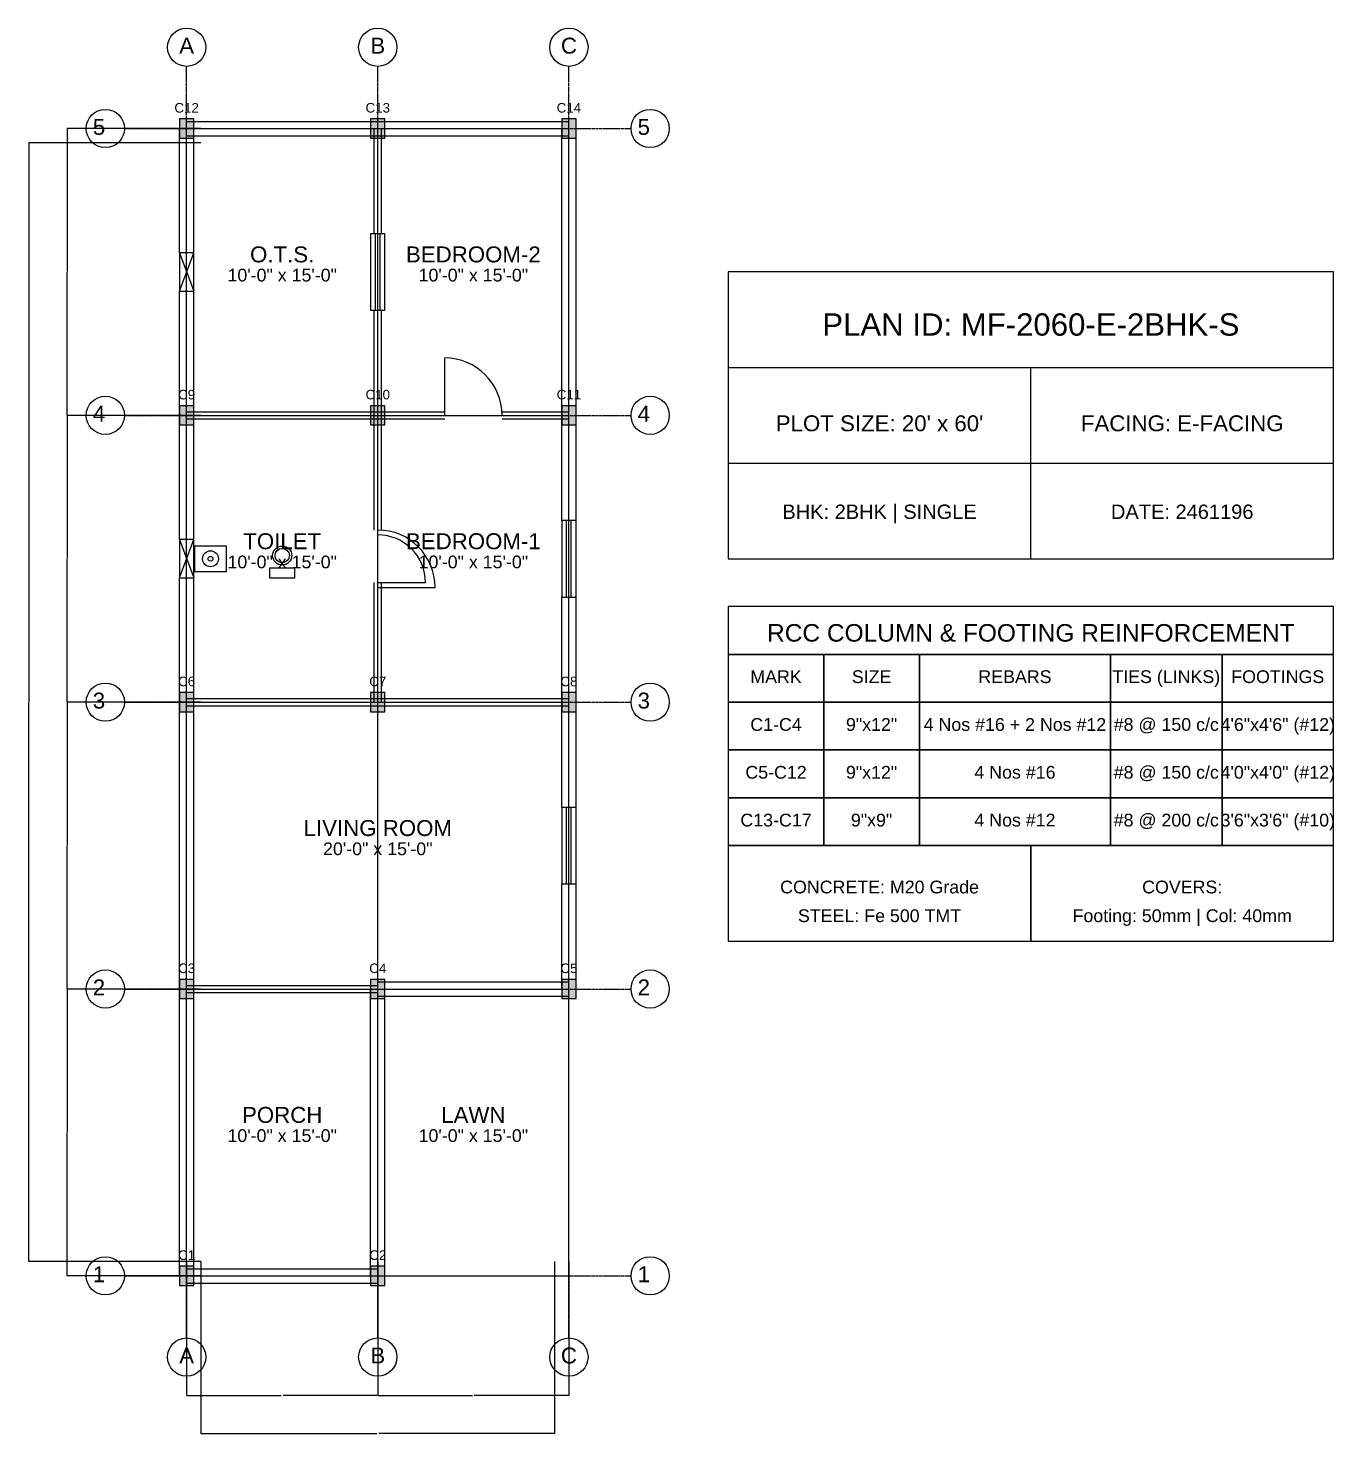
# Model space of a CAD drawing. Header units: inches. Extents: x -134 to 23580, y -99 to 23207.
# Drawn here: x 12400 to 13220, y 17401 to 18283 of the extents above; entities that cross this region are included whole.
import ezdxf
from ezdxf.enums import TextEntityAlignment as Align

# ---------------------------------------------------------------- set-up
doc = ezdxf.new("R2010")
doc.units = ezdxf.units.IN
doc.header["$MEASUREMENT"] = 0
doc.linetypes.add('CENTER', pattern=[2, 1.25, -0.25, 0.25, -0.25])
for name, color, linetype in [('A-COL-HATCH', 251, 'Continuous'), ('A-COLUMN', 1, 'Continuous'), ('A-DIM', 5, 'Continuous'), ('A-DOOR', 30, 'Continuous'), ('A-FIXTURE', 8, 'Continuous'), ('A-TEXT', 2, 'Continuous'), ('A-WALL-EXT', 7, 'Continuous'), ('A-WALL-INT', 9, 'Continuous'), ('A-WINDOW', 4, 'Continuous'), ('S-BEAM-FRAMING', 2, 'Continuous'), ('S-BUBBLE', 4, 'Continuous'), ('S-GRID-CENTER', 8, 'CENTER'), ('S-TABLE', 7, 'Continuous'), ('S-TEXT', 3, 'Continuous')]:
    doc.layers.add(name, color=color, linetype=linetype)
doc.styles.get("Standard").update_dxf_attribs({"font": 'arial.ttf'})
doc.dimstyles.get("Standard").update_dxf_attribs({"dimtxt": 0.18, "dimasz": 0.18, "dimexe": 0.18, "dimexo": 0.0625, "dimgap": 0.09, "dimtad": 0, "dimtih": 1, "dimtoh": 1, "dimdec": 4, "dimzin": 0, "dimdsep": 46, "dimtxsty": 'Standard', "dimcen": 0.09, "dimadec": 0, "dimazin": 0, "dimtfac": 1, "dimtdec": 4, "dimtofl": 0, "dimtmove": 0, "dimatfit": 3, "dimfxl": 1, "dimtolj": 1, "dimtzin": 0, "dimarcsym": 0})

# ---------------------------------------------------------------- blocks, each defined once
blk = doc.blocks.new('*D660')
at = {"layer": 'A-DIM', "color": 0, "lineweight": -2, "transparency": 16777216}
for p, q in [((12500, 17508.94), (12500, 17424.82)), ((12620, 17508.94), (12620, 17424.82)), ((12500.18, 17425), (12559.41, 17425)), ((12619.82, 17425), (12560.59, 17425))]:
    blk.add_line(p, q, dxfattribs=at)
at = {"layer": 'A-DIM', "color": 0, "transparency": 16777216}
for points in [[(12500.18, 17425.03), (12500.18, 17424.97), (12500, 17425)], [(12619.82, 17425.03), (12619.82, 17424.97), (12620, 17425)]]:
    blk.add_solid(points, dxfattribs=at)
at = {"layer": 'Defpoints', "color": 0, "transparency": 16777216}
for p in [(12500, 17509), (12620, 17509), (12620, 17425)]:
    blk.add_point(p, dxfattribs=at)
at = {"layer": 'A-DIM', "color": 0, "transparency": 16777216, "insert": (12560, 17425), "char_height": 0.18, "attachment_point": 5}
blk.add_mtext('\\A1;120.0000', dxfattribs=at)
blk = doc.blocks.new('*D661')
at = {"layer": 'A-DIM', "color": 0, "lineweight": -2, "transparency": 16777216}
for p, q in [((12620, 17508.94), (12620, 17424.82)), ((12740, 17508.94), (12740, 17424.82)), ((12620.18, 17425), (12679.41, 17425)), ((12739.82, 17425), (12680.59, 17425))]:
    blk.add_line(p, q, dxfattribs=at)
at = {"layer": 'A-DIM', "color": 0, "transparency": 16777216}
for points in [[(12620.18, 17425.03), (12620.18, 17424.97), (12620, 17425)], [(12739.82, 17425.03), (12739.82, 17424.97), (12740, 17425)]]:
    blk.add_solid(points, dxfattribs=at)
at = {"layer": 'Defpoints', "color": 0, "transparency": 16777216}
for p in [(12620, 17509), (12740, 17509), (12740, 17425)]:
    blk.add_point(p, dxfattribs=at)
at = {"layer": 'A-DIM', "color": 0, "transparency": 16777216, "insert": (12680, 17425), "char_height": 0.18, "attachment_point": 5}
blk.add_mtext('\\A1;120.0000', dxfattribs=at)
blk = doc.blocks.new('*D662')
at = {"layer": 'A-DIM', "color": 0, "lineweight": -2, "transparency": 16777216}
for p, q in [((12509, 17508.94), (12509, 17400.82)), ((12731, 17508.94), (12731, 17400.82)), ((12509.18, 17401), (12619.4, 17401)), ((12730.82, 17401), (12620.6, 17401))]:
    blk.add_line(p, q, dxfattribs=at)
at = {"layer": 'A-DIM', "color": 0, "transparency": 16777216}
for points in [[(12509.18, 17401.03), (12509.18, 17400.97), (12509, 17401)], [(12730.82, 17401.03), (12730.82, 17400.97), (12731, 17401)]]:
    blk.add_solid(points, dxfattribs=at)
at = {"layer": 'Defpoints', "color": 0, "transparency": 16777216}
for p in [(12509, 17509), (12731, 17509), (12731, 17401)]:
    blk.add_point(p, dxfattribs=at)
at = {"layer": 'A-DIM', "color": 0, "transparency": 16777216, "insert": (12620, 17401), "char_height": 0.18, "attachment_point": 5}
blk.add_mtext('\\A1;222.0000', dxfattribs=at)
blk = doc.blocks.new('*D663')
at = {"layer": 'A-DIM', "color": 0, "lineweight": -2, "transparency": 16777216}
for p, q in [((12508.94, 17680), (12424.82, 17680)), ((12425, 17679.82), (12425, 17590.18)), ((12425, 17500.18), (12425, 17589.82)), ((12508.94, 17500), (12424.82, 17500))]:
    blk.add_line(p, q, dxfattribs=at)
at = {"layer": 'A-DIM', "color": 0, "transparency": 16777216}
for points in [[(12424.97, 17679.82), (12425.03, 17679.82), (12425, 17680)], [(12424.97, 17500.18), (12425.03, 17500.18), (12425, 17500)]]:
    blk.add_solid(points, dxfattribs=at)
at = {"layer": 'Defpoints', "color": 0, "transparency": 16777216}
for p in [(12425, 17680), (12509, 17680), (12509, 17500)]:
    blk.add_point(p, dxfattribs=at)
at = {"layer": 'A-DIM', "color": 0, "transparency": 16777216, "insert": (12425, 17590), "char_height": 0.18, "attachment_point": 5}
blk.add_mtext('\\A1;180.0000', dxfattribs=at)
blk = doc.blocks.new('*D664')
at = {"layer": 'A-DIM', "color": 0, "lineweight": -2, "transparency": 16777216}
for p, q in [((12508.94, 17860), (12424.82, 17860)), ((12425, 17859.82), (12425, 17770.18)), ((12425, 17680.18), (12425, 17769.82)), ((12508.94, 17680), (12424.82, 17680))]:
    blk.add_line(p, q, dxfattribs=at)
at = {"layer": 'A-DIM', "color": 0, "transparency": 16777216}
for points in [[(12424.97, 17859.82), (12425.03, 17859.82), (12425, 17860)], [(12424.97, 17680.18), (12425.03, 17680.18), (12425, 17680)]]:
    blk.add_solid(points, dxfattribs=at)
at = {"layer": 'Defpoints', "color": 0, "transparency": 16777216}
for p in [(12425, 17860), (12509, 17860), (12509, 17680)]:
    blk.add_point(p, dxfattribs=at)
at = {"layer": 'A-DIM', "color": 0, "transparency": 16777216, "insert": (12425, 17770), "char_height": 0.18, "attachment_point": 5}
blk.add_mtext('\\A1;180.0000', dxfattribs=at)
blk = doc.blocks.new('*D665')
at = {"layer": 'A-DIM', "color": 0, "lineweight": -2, "transparency": 16777216}
for p, q in [((12508.94, 18040), (12424.82, 18040)), ((12425, 18039.82), (12425, 17950.18)), ((12425, 17860.18), (12425, 17949.82)), ((12508.94, 17860), (12424.82, 17860))]:
    blk.add_line(p, q, dxfattribs=at)
at = {"layer": 'A-DIM', "color": 0, "transparency": 16777216}
for points in [[(12424.97, 18039.82), (12425.03, 18039.82), (12425, 18040)], [(12424.97, 17860.18), (12425.03, 17860.18), (12425, 17860)]]:
    blk.add_solid(points, dxfattribs=at)
at = {"layer": 'Defpoints', "color": 0, "transparency": 16777216}
for p in [(12425, 18040), (12509, 18040), (12509, 17860)]:
    blk.add_point(p, dxfattribs=at)
at = {"layer": 'A-DIM', "color": 0, "transparency": 16777216, "insert": (12425, 17950), "char_height": 0.18, "attachment_point": 5}
blk.add_mtext('\\A1;180.0000', dxfattribs=at)
blk = doc.blocks.new('*D666')
at = {"layer": 'A-DIM', "color": 0, "lineweight": -2, "transparency": 16777216}
for p, q in [((12508.94, 18220), (12424.82, 18220)), ((12425, 18219.82), (12425, 18130.18)), ((12425, 18040.18), (12425, 18129.82)), ((12508.94, 18040), (12424.82, 18040))]:
    blk.add_line(p, q, dxfattribs=at)
at = {"layer": 'A-DIM', "color": 0, "transparency": 16777216}
for points in [[(12424.97, 18219.82), (12425.03, 18219.82), (12425, 18220)], [(12424.97, 18040.18), (12425.03, 18040.18), (12425, 18040)]]:
    blk.add_solid(points, dxfattribs=at)
at = {"layer": 'Defpoints', "color": 0, "transparency": 16777216}
for p in [(12425, 18220), (12509, 18220), (12509, 18040)]:
    blk.add_point(p, dxfattribs=at)
at = {"layer": 'A-DIM', "color": 0, "transparency": 16777216, "insert": (12425, 18130), "char_height": 0.18, "attachment_point": 5}
blk.add_mtext('\\A1;180.0000', dxfattribs=at)
blk = doc.blocks.new('*D667')
at = {"layer": 'A-DIM', "color": 0, "lineweight": -2, "transparency": 16777216}
for p, q in [((12508.94, 18211), (12400.82, 18211)), ((12401, 18210.82), (12401, 17860.18)), ((12401, 17509.18), (12401, 17859.82)), ((12508.94, 17509), (12400.82, 17509))]:
    blk.add_line(p, q, dxfattribs=at)
at = {"layer": 'A-DIM', "color": 0, "transparency": 16777216}
for points in [[(12400.97, 18210.82), (12401.03, 18210.82), (12401, 18211)], [(12400.97, 17509.18), (12401.03, 17509.18), (12401, 17509)]]:
    blk.add_solid(points, dxfattribs=at)
at = {"layer": 'Defpoints', "color": 0, "transparency": 16777216}
for p in [(12401, 18211), (12509, 18211), (12509, 17509)]:
    blk.add_point(p, dxfattribs=at)
at = {"layer": 'A-DIM', "color": 0, "transparency": 16777216, "insert": (12401, 17860), "char_height": 0.18, "attachment_point": 5}
blk.add_mtext('\\A1;702.0000', dxfattribs=at)

msp = doc.modelspace()

# ---------------------------------------------------------------- linework, layer by layer
at = {"layer": 'A-COL-HATCH'}
for points in [[(12495.5, 18214), (12504.5, 18214), (12495.5, 18226), (12504.5, 18226)], [(12615.5, 18214), (12624.5, 18214), (12615.5, 18226), (12624.5, 18226)], [(12735.5, 18214), (12744.5, 18214), (12735.5, 18226), (12744.5, 18226)], [(12495.5, 18034), (12504.5, 18034), (12495.5, 18046), (12504.5, 18046)], [(12615.5, 18034), (12624.5, 18034), (12615.5, 18046), (12624.5, 18046)], [(12735.5, 18034), (12744.5, 18034), (12735.5, 18046), (12744.5, 18046)], [(12495.5, 17854), (12504.5, 17854), (12495.5, 17866), (12504.5, 17866)], [(12615.5, 17854), (12624.5, 17854), (12615.5, 17866), (12624.5, 17866)], [(12735.5, 17854), (12744.5, 17854), (12735.5, 17866), (12744.5, 17866)], [(12495.5, 17674), (12504.5, 17674), (12495.5, 17686), (12504.5, 17686)], [(12615.5, 17674), (12624.5, 17674), (12615.5, 17686), (12624.5, 17686)], [(12735.5, 17674), (12744.5, 17674), (12735.5, 17686), (12744.5, 17686)], [(12495.5, 17494), (12504.5, 17494), (12495.5, 17506), (12504.5, 17506)], [(12615.5, 17494), (12624.5, 17494), (12615.5, 17506), (12624.5, 17506)]]:
    msp.add_solid(points, dxfattribs=at)
at = {"layer": 'A-COLUMN'}
for points in [[(12495.5, 18214), (12504.5, 18214), (12504.5, 18226), (12495.5, 18226)], [(12615.5, 18214), (12624.5, 18214), (12624.5, 18226), (12615.5, 18226)], [(12735.5, 18214), (12744.5, 18214), (12744.5, 18226), (12735.5, 18226)], [(12495.5, 18034), (12504.5, 18034), (12504.5, 18046), (12495.5, 18046)], [(12615.5, 18034), (12624.5, 18034), (12624.5, 18046), (12615.5, 18046)], [(12735.5, 18034), (12744.5, 18034), (12744.5, 18046), (12735.5, 18046)], [(12495.5, 17854), (12504.5, 17854), (12504.5, 17866), (12495.5, 17866)], [(12615.5, 17854), (12624.5, 17854), (12624.5, 17866), (12615.5, 17866)], [(12735.5, 17854), (12744.5, 17854), (12744.5, 17866), (12735.5, 17866)], [(12495.5, 17674), (12504.5, 17674), (12504.5, 17686), (12495.5, 17686)], [(12615.5, 17674), (12624.5, 17674), (12624.5, 17686), (12615.5, 17686)], [(12735.5, 17674), (12744.5, 17674), (12744.5, 17686), (12735.5, 17686)], [(12495.5, 17494), (12504.5, 17494), (12504.5, 17506), (12495.5, 17506)], [(12615.5, 17494), (12624.5, 17494), (12624.5, 17506), (12615.5, 17506)]]:
    msp.add_lwpolyline(points, close=True, dxfattribs=at)
at = {"layer": 'A-DOOR'}
for p, q in [((12662, 18040), (12662, 18076)), ((12620, 17935), (12650, 17935)), ((12620, 17932), (12656, 17932))]:
    msp.add_line(p, q, dxfattribs=at)
for centre, radius in [((12662, 18040), 36), ((12620, 17932), 36), ((12620, 17935), 30)]:
    msp.add_arc(centre, radius, 0, 90, dxfattribs=at)
at = {"layer": 'A-FIXTURE'}
for points in [[(12505, 17942), (12525, 17942), (12525, 17958), (12505, 17958)], [(12552, 17938), (12568, 17938), (12568, 17944), (12552, 17944)]]:
    msp.add_lwpolyline(points, close=True, dxfattribs=at)
for centre, radius in [((12515, 17950), 5), ((12560, 17952), 6), ((12560, 17952), 4.5), ((12515, 17950), 1.5)]:
    msp.add_circle(centre, radius, dxfattribs=at)
at = {"layer": 'A-WALL-EXT'}
for p, q in [((12495.5, 18142), (12495.5, 18220)), ((12500, 18224.5), (12620, 18224.5)), ((12504.5, 18142), (12504.5, 18220)), ((12620, 18224.5), (12740, 18224.5)), ((12735.5, 18040), (12735.5, 18220)), ((12744.5, 18040), (12744.5, 18220)), ((12500, 18215.5), (12620, 18215.5)), ((12620, 18215.5), (12740, 18215.5)), ((12495.5, 18040), (12495.5, 18118)), ((12504.5, 18040), (12504.5, 18118)), ((12840, 18070), (13220, 18070)), ((13030, 17950), (13030, 18070)), ((12495.5, 17962), (12495.5, 18040)), ((12504.5, 17962), (12504.5, 18040)), ((12735.5, 17974), (12735.5, 18040)), ((12744.5, 17974), (12744.5, 18040)), ((12840, 18010), (13220, 18010)), ((12495.5, 17860), (12495.5, 17938)), ((12504.5, 17860), (12504.5, 17938)), ((12735.5, 17860), (12735.5, 17926)), ((12744.5, 17860), (12744.5, 17926)), ((12495.5, 17680), (12495.5, 17860)), ((12504.5, 17680), (12504.5, 17860)), ((12735.5, 17794), (12735.5, 17860)), ((12744.5, 17794), (12744.5, 17860)), ((12735.5, 17680), (12735.5, 17746)), ((12744.5, 17680), (12744.5, 17746)), ((12495.5, 17500), (12495.5, 17680)), ((12504.5, 17500), (12504.5, 17680)), ((12615.5, 17500), (12615.5, 17680)), ((12620, 17684.5), (12740, 17684.5)), ((12624.5, 17500), (12624.5, 17680)), ((12620, 17675.5), (12740, 17675.5)), ((12500, 17504.5), (12620, 17504.5)), ((12500, 17495.5), (12620, 17495.5))]:
    msp.add_line(p, q, dxfattribs=at)
msp.add_lwpolyline([(12840, 17950), (13220, 17950), (13220, 18130), (12840, 18130)], close=True, dxfattribs=at)
at = {"layer": 'A-WALL-INT'}
for p, q in [((12617.75, 18154), (12617.75, 18220)), ((12622.25, 18154), (12622.25, 18220)), ((12617.75, 18040), (12617.75, 18106)), ((12622.25, 18040), (12622.25, 18106)), ((12500, 18042.25), (12620, 18042.25)), ((12620, 18042.25), (12662, 18042.25)), ((12698, 18042.25), (12740, 18042.25)), ((12500, 18037.75), (12620, 18037.75)), ((12617.75, 17968), (12617.75, 18040)), ((12620, 18037.75), (12662, 18037.75)), ((12622.25, 17968), (12622.25, 18040)), ((12698, 18037.75), (12740, 18037.75)), ((12617.75, 17860), (12617.75, 17935)), ((12622.25, 17860), (12622.25, 17935)), ((12500, 17862.25), (12620, 17862.25)), ((12500, 17857.75), (12620, 17857.75)), ((12620, 17862.25), (12740, 17862.25)), ((12620, 17857.75), (12740, 17857.75)), ((12500, 17682.25), (12620, 17682.25)), ((12500, 17677.75), (12620, 17677.75))]:
    msp.add_line(p, q, dxfattribs=at)
at = {"layer": 'A-WINDOW'}
for p, q in [((12618.5, 18106), (12618.5, 18154)), ((12621.5, 18106), (12621.5, 18154)), ((12495.5, 18118), (12504.5, 18142)), ((12495.5, 18142), (12504.5, 18118)), ((12738.5, 17926), (12738.5, 17974)), ((12741.5, 17926), (12741.5, 17974)), ((12495.5, 17938), (12504.5, 17962)), ((12495.5, 17962), (12504.5, 17938)), ((12738.5, 17746), (12738.5, 17794)), ((12741.5, 17746), (12741.5, 17794))]:
    msp.add_line(p, q, dxfattribs=at)
for points in [[(12615.5, 18106), (12624.5, 18106), (12624.5, 18154), (12615.5, 18154)], [(12495.5, 18118), (12504.5, 18118), (12504.5, 18142), (12495.5, 18142)], [(12735.5, 17926), (12744.5, 17926), (12744.5, 17974), (12735.5, 17974)], [(12495.5, 17938), (12504.5, 17938), (12504.5, 17962), (12495.5, 17962)], [(12735.5, 17746), (12744.5, 17746), (12744.5, 17794), (12735.5, 17794)]]:
    msp.add_lwpolyline(points, close=True, dxfattribs=at)
at = {"layer": 'S-BEAM-FRAMING'}
for p, q in [((12500, 17500), (12500, 18220)), ((12500, 18220), (12740, 18220)), ((12620, 17500), (12620, 18220)), ((12740, 17500), (12740, 18220)), ((12500, 18040), (12740, 18040)), ((12500, 17860), (12740, 17860)), ((12500, 17680), (12740, 17680)), ((12500, 17500), (12740, 17500))]:
    msp.add_line(p, q, dxfattribs=at)
at = {"layer": 'S-BUBBLE'}
for centre in [(12500, 18271), (12620, 18271), (12740, 18271), (12449, 18220), (12791, 18220), (12449, 18040), (12791, 18040), (12449, 17860), (12791, 17860), (12449, 17680), (12791, 17680), (12449, 17500), (12791, 17500), (12500, 17449), (12620, 17449), (12740, 17449)]:
    msp.add_circle(centre, 12, dxfattribs=at)
at = {"layer": 'S-GRID-CENTER'}
for p, q in [((12500, 17461), (12500, 18259)), ((12620, 17461), (12620, 18259)), ((12740, 17461), (12740, 18259)), ((12461, 18220), (12779, 18220)), ((12461, 18040), (12779, 18040)), ((12461, 17860), (12779, 17860)), ((12461, 17680), (12779, 17680)), ((12461, 17500), (12779, 17500))]:
    msp.add_line(p, q, dxfattribs=at)
at = {"layer": 'S-TABLE'}
for points in [[(12840, 17890), (13220, 17890), (13220, 17920), (12840, 17920)], [(12840, 17860), (12900, 17860), (12900, 17890), (12840, 17890)], [(12900, 17860), (12960, 17860), (12960, 17890), (12900, 17890)], [(12960, 17860), (13080, 17860), (13080, 17890), (12960, 17890)], [(13080, 17860), (13150, 17860), (13150, 17890), (13080, 17890)], [(13150, 17860), (13220, 17860), (13220, 17890), (13150, 17890)], [(12840, 17830), (12900, 17830), (12900, 17860), (12840, 17860)], [(12900, 17830), (12960, 17830), (12960, 17860), (12900, 17860)], [(12960, 17830), (13080, 17830), (13080, 17860), (12960, 17860)], [(13080, 17830), (13150, 17830), (13150, 17860), (13080, 17860)], [(13150, 17830), (13220, 17830), (13220, 17860), (13150, 17860)], [(12840, 17800), (12900, 17800), (12900, 17830), (12840, 17830)], [(12900, 17800), (12960, 17800), (12960, 17830), (12900, 17830)], [(12960, 17800), (13080, 17800), (13080, 17830), (12960, 17830)], [(13080, 17800), (13150, 17800), (13150, 17830), (13080, 17830)], [(13150, 17800), (13220, 17800), (13220, 17830), (13150, 17830)], [(12840, 17770), (12900, 17770), (12900, 17800), (12840, 17800)], [(12900, 17770), (12960, 17770), (12960, 17800), (12900, 17800)], [(12960, 17770), (13080, 17770), (13080, 17800), (12960, 17800)], [(13080, 17770), (13150, 17770), (13150, 17800), (13080, 17800)], [(13150, 17770), (13220, 17770), (13220, 17800), (13150, 17800)], [(12840, 17710), (13030, 17710), (13030, 17770), (12840, 17770)], [(13030, 17710), (13220, 17710), (13220, 17770), (13030, 17770)]]:
    msp.add_lwpolyline(points, close=True, dxfattribs=at)

# ---------------------------------------------------------------- texts
at = {"layer": 'A-TEXT'}
for s, height, p in [('C12', 6, (12500, 18230)), ('C13', 6, (12620, 18230)), ('C14', 6, (12740, 18230)), ('O.T.S.', 10, (12560, 18136)), ('BEDROOM-2', 10, (12680, 18136)), ('10\'-0" x 15\'-0"', 8, (12560, 18124)), ('10\'-0" x 15\'-0"', 8, (12680, 18124)), ('PLAN ID: MF-2060-E-2BHK-S', 14, (13030, 18090)), ('C9', 6, (12500, 18050)), ('C10', 6, (12620, 18050)), ('C11', 6, (12740, 18050)), ("PLOT SIZE: 20' x 60'", 10, (12935, 18030)), ('FACING: E-FACING', 10, (13125, 18030)), ('BHK: 2BHK | SINGLE', 9, (12935, 17975)), ('DATE: 2461196', 9, (13125, 17975)), ('TOILET', 10, (12560, 17956)), ('BEDROOM-1', 10, (12680, 17956)), ('10\'-0" x 15\'-0"', 8, (12560, 17944)), ('10\'-0" x 15\'-0"', 8, (12680, 17944)), ('C6', 6, (12500, 17870)), ('C7', 6, (12620, 17870)), ('C8', 6, (12740, 17870)), ('LIVING ROOM', 10, (12620, 17776)), ('20\'-0" x 15\'-0"', 8, (12620, 17764)), ('C3', 6, (12500, 17690)), ('C4', 6, (12620, 17690)), ('C5', 6, (12740, 17690)), ('PORCH', 10, (12560, 17596)), ('LAWN', 10, (12680, 17596)), ('10\'-0" x 15\'-0"', 8, (12560, 17584)), ('10\'-0" x 15\'-0"', 8, (12680, 17584)), ('C1', 6, (12500, 17510)), ('C2', 6, (12620, 17510))]:
    msp.add_text(s, height=height, dxfattribs=at).set_placement(p, align=Align.CENTER)
at = {"layer": 'S-TEXT'}
for s, height, p in [('A', 10, (12500, 18267)), ('B', 10, (12620, 18267)), ('C', 10, (12740, 18267)), ('5', 10, (12445, 18216)), ('5', 10, (12787, 18216)), ('4', 10, (12445, 18036)), ('4', 10, (12787, 18036)), ('RCC COLUMN & FOOTING REINFORCEMENT', 11, (13030, 17898)), ('MARK', 8, (12870, 17872)), ('SIZE', 8, (12930, 17872)), ('REBARS', 8, (13020, 17872)), ('TIES (LINKS)', 8, (13115, 17872)), ('FOOTINGS', 8, (13185, 17872)), ('3', 10, (12445, 17856)), ('3', 10, (12787, 17856)), ('C1-C4', 8, (12870, 17842)), ('9"x12"', 8, (12930, 17842)), ('4 Nos #16 + 2 Nos #12', 8, (13020, 17842)), ('#8 @ 150 c/c', 8, (13115, 17842)), ('4\'6"x4\'6" (#12)', 8, (13185, 17842)), ('C5-C12', 8, (12870, 17812)), ('9"x12"', 8, (12930, 17812)), ('4 Nos #16', 8, (13020, 17812)), ('#8 @ 150 c/c', 8, (13115, 17812)), ('4\'0"x4\'0" (#12)', 8, (13185, 17812)), ('C13-C17', 8, (12870, 17782)), ('9"x9"', 8, (12930, 17782)), ('4 Nos #12', 8, (13020, 17782)), ('#8 @ 200 c/c', 8, (13115, 17782)), ('3\'6"x3\'6" (#10)', 8, (13185, 17782)), ('CONCRETE: M20 Grade', 8, (12935, 17740)), ('COVERS:', 8, (13125, 17740)), ('STEEL: Fe 500 TMT', 8, (12935, 17722)), ('Footing: 50mm | Col: 40mm', 8, (13125, 17722)), ('2', 10, (12445, 17676)), ('2', 10, (12787, 17676)), ('1', 10, (12445, 17496)), ('1', 10, (12787, 17496)), ('A', 10, (12500, 17445)), ('B', 10, (12620, 17445)), ('C', 10, (12740, 17445))]:
    msp.add_text(s, height=height, dxfattribs=at).set_placement(p, align=Align.CENTER)

# ---------------------------------------------------------------- dimensions: what is measured, and where the dimension line sits
at = {"layer": 'A-DIM'}
for base, p1, p2, picture, middle in [((12425, 18220), (12509, 18040), (12509, 18220), '*D666', (12425, 18130)), ((12401, 18211), (12509, 17509), (12509, 18211), '*D667', (12401, 17860)), ((12425, 18040), (12509, 17860), (12509, 18040), '*D665', (12425, 17950)), ((12425, 17860), (12509, 17680), (12509, 17860), '*D664', (12425, 17770)), ((12425, 17680), (12509, 17500), (12509, 17680), '*D663', (12425, 17590))]:
    dim = msp.add_linear_dim(base=base, p1=p1, p2=p2, angle=90, dimstyle='Standard', dxfattribs=at)
    dim.commit()
    dim.dimension.update_dxf_attribs({"geometry": picture, "text_midpoint": middle})
for base, p1, p2, picture, middle in [((12620, 17425), (12500, 17509), (12620, 17509), '*D660', (12560, 17425)), ((12731, 17401), (12509, 17509), (12731, 17509), '*D662', (12620, 17401)), ((12740, 17425), (12620, 17509), (12740, 17509), '*D661', (12680, 17425))]:
    dim = msp.add_linear_dim(base=base, p1=p1, p2=p2, dimstyle='Standard', dxfattribs=at)
    dim.commit()
    dim.dimension.update_dxf_attribs({"geometry": picture, "text_midpoint": middle})

doc.saveas('drawing.dxf')
